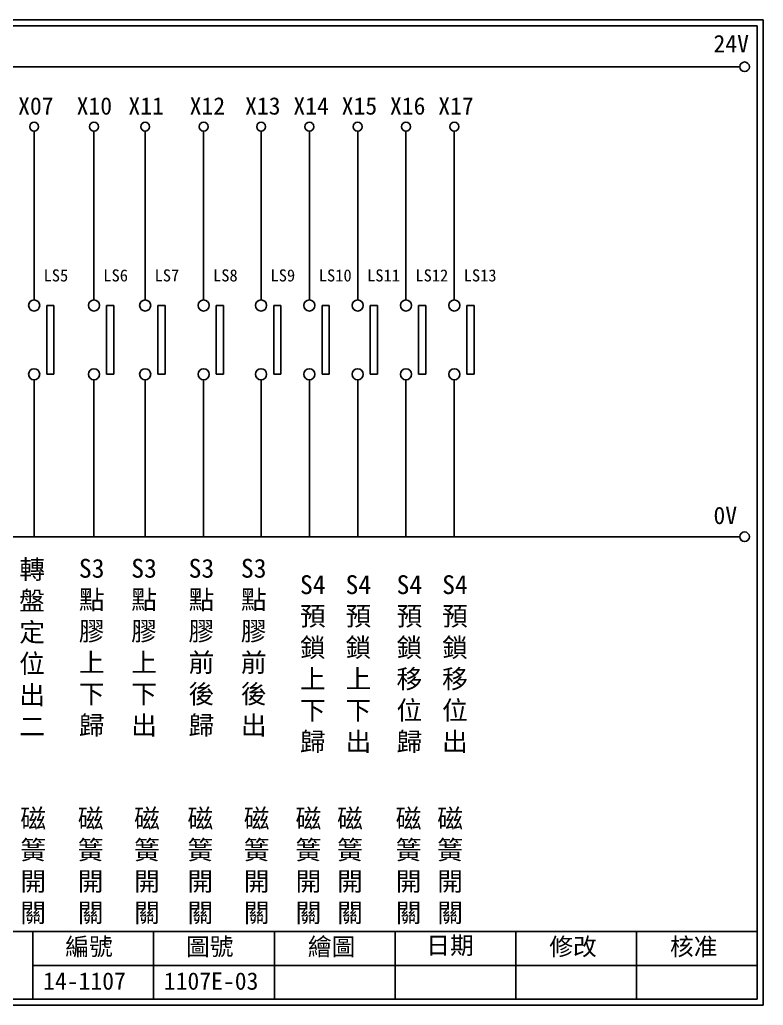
# Model space of a CAD drawing. Extents: x 325 to 612, y 3 to 207.
# Drawn here: x 458.3 to 612.3, y 3 to 207 of the extents above; entities that cross this region are included whole.
import ezdxf

# ---------------------------------------------------------------- set-up
doc = ezdxf.new("R2010")
doc.units = 0
doc.layers.get('0').update_dxf_attribs({"linetype": 'CONTINUOUS'})
doc.layers.add('圖框層', color=7, linetype='CONTINUOUS')
doc.layers.add('標尺寸層', color=3, linetype='CONTINUOUS')
doc.styles.add('CNS', font='romanc.shx', dxfattribs={"bigfont": 'chineset.shx'})
doc.styles.add('STSL', font='kaiu.ttf')

msp = doc.modelspace()

# ---------------------------------------------------------------- linework, layer by layer
for p, q in [((465.44, 147.83), (463.93, 147.83)), ((477.83, 147.83), (476.32, 147.83)), ((488.43, 147.83), (486.93, 147.83)), ((500.54, 147.83), (499.04, 147.83)), ((512.44, 147.83), (510.94, 147.83)), ((522.44, 147.83), (520.94, 147.83)), ((532.44, 147.83), (530.94, 147.83)), ((542.44, 147.83), (540.94, 147.83)), ((552.44, 147.83), (550.94, 147.83)), ((465.44, 133.6), (463.93, 133.6)), ((477.83, 133.6), (476.32, 133.6)), ((488.43, 133.6), (486.93, 133.6)), ((500.54, 133.6), (499.04, 133.6)), ((512.44, 133.6), (510.94, 133.6)), ((522.44, 133.6), (520.94, 133.6)), ((532.44, 133.6), (530.94, 133.6)), ((542.44, 133.6), (540.94, 133.6)), ((552.44, 133.6), (550.94, 133.6))]:
    msp.add_line(p, q)
for centre in [(608.44, 197.22), (608.44, 99.96)]:
    msp.add_circle(centre, 1)
at = {"layer": '圖框層', "color": 7}
for p, q in [((612.32, 206.97), (325.32, 206.97)), ((612.32, 3), (612.32, 206.97)), ((611.07, 205.72), (326.57, 205.72)), ((611.07, 4.25), (611.07, 205.72)), ((326.57, 18.25), (611.07, 18.25)), ((461.07, 4.25), (461.07, 18.25)), ((486.07, 4.25), (486.07, 18.25)), ((511.07, 4.25), (511.07, 18.25)), ((536.07, 4.25), (536.07, 18.25)), ((561.07, 4.25), (561.07, 18.25)), ((586.07, 4.25), (586.07, 18.25)), ((461.07, 11.25), (611.07, 11.25)), ((326.57, 4.25), (611.07, 4.25)), ((325.32, 3), (612.32, 3))]:
    msp.add_line(p, q, dxfattribs=at)
at = {"layer": '標尺寸層', "color": 7}
for p, q in [((329.84, 197.22), (607.44, 197.22)), ((461.33, 183.91), (461.33, 148.99)), ((473.72, 183.91), (473.72, 148.99)), ((484.32, 183.91), (484.32, 148.99)), ((496.43, 183.91), (496.43, 148.99)), ((508.33, 183.91), (508.33, 148.99)), ((518.33, 183.91), (518.33, 148.99)), ((528.33, 183.91), (528.33, 148.99)), ((538.33, 183.91), (538.33, 148.99)), ((548.33, 183.91), (548.33, 148.99)), ((463.93, 133.6), (463.93, 147.83)), ((465.44, 133.6), (465.44, 147.83)), ((476.32, 133.6), (476.32, 147.83)), ((477.83, 133.6), (477.83, 147.83)), ((486.93, 133.6), (486.93, 147.83)), ((488.43, 133.6), (488.43, 147.83)), ((499.04, 133.6), (499.04, 147.83)), ((500.54, 133.6), (500.54, 147.83)), ((510.94, 133.6), (510.94, 147.83)), ((512.44, 133.6), (512.44, 147.83)), ((520.94, 133.6), (520.94, 147.83)), ((522.44, 133.6), (522.44, 147.83)), ((530.94, 133.6), (530.94, 147.83)), ((532.44, 133.6), (532.44, 147.83)), ((540.94, 133.6), (540.94, 147.83)), ((542.44, 133.6), (542.44, 147.83)), ((550.94, 133.6), (550.94, 147.83)), ((552.44, 133.6), (552.44, 147.83)), ((461.33, 132.46), (461.33, 99.96)), ((461.33, 132.45), (461.33, 99.96)), ((473.72, 132.45), (473.72, 99.96)), ((484.32, 132.46), (484.32, 99.96)), ((484.32, 132.45), (484.32, 99.96)), ((496.43, 132.46), (496.43, 99.96)), ((496.43, 132.45), (496.43, 99.96)), ((508.33, 132.46), (508.33, 99.96)), ((508.33, 132.45), (508.33, 99.96)), ((518.33, 132.46), (518.33, 99.96)), ((518.33, 132.45), (518.33, 99.96)), ((528.33, 132.46), (528.33, 99.96)), ((528.33, 132.45), (528.33, 99.96)), ((538.33, 132.46), (538.33, 99.96)), ((538.33, 132.45), (538.33, 99.96)), ((548.33, 132.46), (548.33, 99.96)), ((548.33, 132.45), (548.33, 99.96)), ((330.05, 99.96), (607.44, 99.96))]:
    msp.add_line(p, q, dxfattribs=at)
for centre, radius in [((461.33, 184.83), 0.92), ((473.72, 184.83), 0.92), ((484.32, 184.83), 0.92), ((496.43, 184.83), 0.92), ((508.33, 184.83), 0.92), ((518.33, 184.83), 0.92), ((528.33, 184.83), 0.92), ((538.33, 184.83), 0.92), ((548.33, 184.83), 0.92), ((461.33, 147.83), 1.15), ((473.72, 147.83), 1.15), ((484.32, 147.83), 1.15), ((496.43, 147.83), 1.15), ((508.33, 147.83), 1.15), ((518.33, 147.83), 1.15), ((528.33, 147.83), 1.15), ((538.33, 147.83), 1.15), ((548.33, 147.83), 1.15), ((461.33, 133.6), 1.15), ((473.72, 133.6), 1.15), ((484.32, 133.6), 1.15), ((496.43, 133.6), 1.15), ((508.33, 133.6), 1.15), ((518.33, 133.6), 1.15), ((528.33, 133.6), 1.15), ((538.33, 133.6), 1.15), ((548.33, 133.6), 1.15)]:
    msp.add_circle(centre, radius, dxfattribs=at)

# ---------------------------------------------------------------- texts
at = {"layer": '圖框層', "color": 4, "style": 'STSL'}
for s, height, p in [('24V', 3.6, (602, 200.22)), ('X07', 3.6, (458.01, 187.33)), ('X10', 3.6, (470.13, 187.33)), ('X11', 3.6, (480.85, 187.33)), ('X12', 3.6, (493.53, 187.33)), ('X13', 3.6, (505.01, 187.33)), ('X14', 3.6, (515.01, 187.33)), ('X15', 3.6, (525.01, 187.33)), ('X16', 3.6, (535.01, 187.33)), ('X17', 3.6, (545.01, 187.33)), ('LS5', 2.5, (463.28, 152.8)), ('LS6', 2.5, (475.66, 152.8)), ('LS7', 2.5, (486.27, 152.8)), ('LS8', 2.5, (498.38, 152.8)), ('LS9', 2.5, (510.28, 152.8)), ('LS10', 2.5, (520.28, 152.8)), ('LS11', 2.5, (530.28, 152.8)), ('LS12', 2.5, (540.28, 152.8)), ('LS13', 2.5, (550.28, 152.8)), ('0V', 3.6, (602, 102.58)), ('編號', 3.6, (467.78, 13.34)), ('圖號', 3.6, (492.78, 13.34)), ('繪圖', 3.6, (518.01, 13.34)), ('日期', 3.6, (542.54, 13.59)), ('修改', 3.6, (568.01, 13.34)), ('核准', 3.6, (593.01, 13.34)), ('14-1107', 3.6, (463.18, 6.22)), ('1107E-03', 3.6, (488.18, 6.22))]:
    msp.add_text(s, height=height, dxfattribs=at).set_placement(p)
at = {"layer": '標尺寸層', "color": 7, "char_height": 3.9, "width": 4.9608, "attachment_point": 5, "style": 'CNS'}
for s, insert in [('{\\fDFKai-SB|b0|i0|c136|p65;轉盤定位出二}', (460.91, 76.97)), ('{\\fDFKai-SB|b0|i0|c136|p65;S3點膠上下歸}', (473.25, 76.98)), ('{\\fDFKai-SB|b0|i0|c136|p65;S3點膠上下出}', (484.09, 76.98)), ('{\\fDFKai-SB|b0|i0|c136|p65;S3點膠前後歸}', (495.97, 76.98)), ('{\\fDFKai-SB|b0|i0|c136|p65;S3點膠前後出}', (506.8, 76.98)), ('{\\fDFKai-SB|b0|i0|c136|p65;S4預鎖上下歸}', (519.03, 73.59)), ('{\\fDFKai-SB|b0|i0|c136|p65;S4預鎖上下出}', (528.47, 73.59)), ('{\\fDFKai-SB|b0|i0|c136|p65;S4預鎖移位歸}', (539.03, 73.59)), ('{\\fDFKai-SB|b0|i0|c136|p65;S4預鎖移位出}', (548.47, 73.59)), ('{\\fDFKai-SB|b0|i0|c136|p65;磁簧開關}', (461.14, 31.69)), ('{\\fDFKai-SB|b0|i0|c136|p65;磁簧開關}', (473.03, 31.69)), ('{\\fDFKai-SB|b0|i0|c136|p65;磁簧開關}', (484.69, 31.69)), ('{\\fDFKai-SB|b0|i0|c136|p65;磁簧開關}', (495.75, 31.69)), ('{\\fDFKai-SB|b0|i0|c136|p65;磁簧開關}', (507.4, 31.69)), ('{\\fDFKai-SB|b0|i0|c136|p65;磁簧開關}', (518.13, 31.69)), ('{\\fDFKai-SB|b0|i0|c136|p65;磁簧開關}', (526.74, 31.69)), ('{\\fDFKai-SB|b0|i0|c136|p65;磁簧開關}', (538.87, 31.69)), ('{\\fDFKai-SB|b0|i0|c136|p65;磁簧開關}', (547.47, 31.69))]:
    msp.add_mtext(s, dxfattribs=dict(at, insert=insert))

doc.saveas('drawing.dxf')
